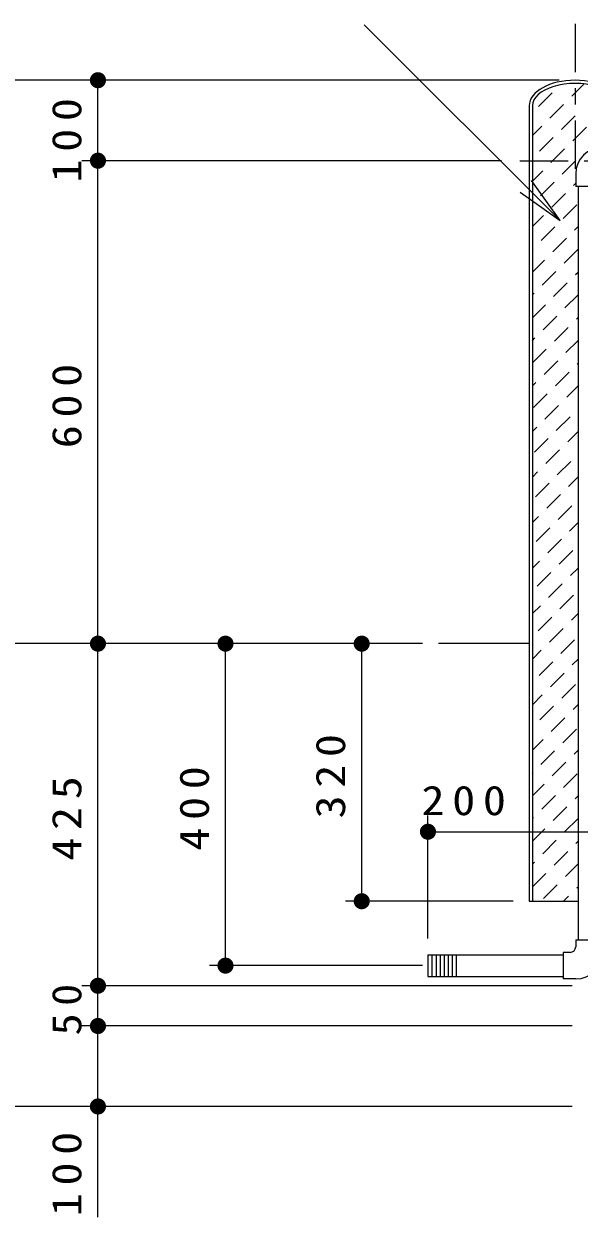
# Model space of a CAD drawing. Units: millimetres on the paper, scale 1:20. Extents: x -365 to 0, y -19 to 257.
# Drawn here: x -181.6 to -147.1, y 67.1 to 141.2 of the extents above; entities that cross this region are included whole.
import ezdxf

# ---------------------------------------------------------------- set-up
doc = ezdxf.new("R2010")
doc.units = ezdxf.units.MM
doc.linetypes.add('USER2', pattern=[6, 3, -1, 1, -1])
doc.layers.add('1_20', color=7, linetype='Continuous', lineweight=13)
doc.styles.add('ＭＳ ゴシック', font='')
doc.styles.get('ＭＳ ゴシック').set_extended_font_data('MS Gothic')

# ---------------------------------------------------------------- blocks, each defined once
blk = doc.blocks.new('filled_dot')
at = {"color": 0, "linetype": 'Continuous', "lineweight": -2, "const_width": 1.25}
blk.add_lwpolyline([(-0.625, 0, 1), (0.625, 0, 1)], format="xyb", close=True, dxfattribs=at)
blk = doc.blocks.new('open_arrow')
at = {"color": 0, "linetype": 'Continuous', "lineweight": -2}
blk.add_lwpolyline([(7.5, 1.25), (0, 0), (7.5, -1.25)], dxfattribs=at)

msp = doc.modelspace()

# ---------------------------------------------------------------- linework, layer by layer
at = {"layer": '1_20'}
for p, q in [((-148.29, 128.975), (-160.452, 141.138)), ((-148.348, 137.689), (-186.98, 137.689)), ((-176.981, 132.689), (-176.981, 137.689)), ((-147.559, 136.698), (-146.799, 137.459)), ((-149.624, 136.048), (-148.775, 136.896)), ((-148.917, 135.34), (-148.068, 136.189)), ((-148.21, 134.633), (-147.361, 135.482)), ((-150.006, 134.252), (-149.426, 134.831)), ((-147.503, 133.926), (-146.654, 134.775)), ((-149.567, 133.276), (-148.719, 134.124)), ((-151.935, 132.689), (-177.981, 132.689)), ((-176.981, 102.689), (-176.981, 132.689)), ((-148.86, 132.569), (-148.012, 133.417)), ((-148.153, 131.861), (-147.305, 132.71)), ((-150.006, 131.423), (-149.369, 132.059)), ((-149.511, 130.504), (-148.662, 131.352)), ((-147.446, 131.154), (-147.316, 131.285)), ((-147.316, 131.864), (-147.316, 131.089)), ((-148.804, 129.797), (-147.955, 130.645)), ((-145.666, 131.089), (-147.316, 131.089)), ((-147.171, 131.089), (-147.171, 84.289)), ((-148.097, 129.09), (-147.248, 129.938)), ((-150.006, 128.595), (-149.313, 129.288)), ((-149.454, 127.732), (-148.606, 128.58)), ((-147.39, 128.382), (-147.171, 128.601)), ((-148.747, 127.025), (-147.899, 127.873)), ((-150.006, 127.18), (-149.963, 127.223)), ((-148.04, 126.318), (-147.192, 127.166)), ((-150.006, 125.766), (-149.256, 126.516)), ((-149.398, 124.96), (-148.549, 125.809)), ((-147.333, 125.611), (-147.171, 125.773)), ((-148.691, 124.253), (-147.842, 125.101)), ((-150.006, 124.352), (-149.907, 124.451)), ((-147.983, 123.546), (-147.171, 124.359)), ((-150.006, 122.938), (-149.2, 123.744)), ((-149.341, 122.188), (-148.493, 123.037)), ((-148.634, 121.481), (-147.785, 122.33)), ((-147.276, 122.839), (-147.171, 122.944)), ((-150.006, 121.524), (-149.85, 121.679)), ((-149.992, 120.123), (-149.143, 120.972)), ((-147.927, 120.774), (-147.171, 121.53)), ((-149.285, 119.416), (-148.436, 120.265)), ((-147.22, 120.067), (-147.171, 120.116)), ((-148.577, 118.709), (-147.729, 119.558)), ((-150.006, 118.695), (-149.794, 118.907)), ((-147.87, 118.002), (-147.171, 118.702)), ((-149.935, 117.352), (-149.087, 118.2)), ((-149.228, 116.644), (-148.379, 117.493)), ((-148.521, 115.937), (-147.672, 116.786)), ((-150.006, 115.867), (-149.737, 116.135)), ((-147.814, 115.23), (-147.171, 115.873)), ((-149.879, 114.58), (-149.03, 115.428)), ((-149.171, 113.873), (-148.323, 114.721)), ((-148.464, 113.166), (-147.616, 114.014)), ((-150.006, 113.038), (-149.681, 113.363)), ((-147.757, 112.458), (-147.171, 113.045)), ((-149.822, 111.808), (-148.973, 112.656)), ((-149.115, 111.101), (-148.266, 111.949)), ((-148.408, 110.394), (-147.559, 111.242)), ((-150.006, 110.21), (-149.624, 110.592)), ((-149.765, 109.036), (-148.917, 109.885)), ((-147.701, 109.687), (-147.171, 110.216)), ((-149.058, 108.329), (-148.21, 109.177)), ((-148.351, 107.622), (-147.503, 108.47)), ((-150.006, 107.381), (-149.567, 107.82)), ((-149.709, 106.264), (-148.86, 107.113)), ((-147.644, 106.915), (-147.171, 107.388)), ((-149.002, 105.557), (-148.153, 106.406)), ((-148.295, 104.85), (-147.446, 105.698)), ((-150.006, 104.553), (-149.511, 105.048)), ((-147.588, 104.143), (-147.171, 104.56)), ((-149.652, 103.492), (-148.804, 104.341)), ((-148.945, 102.785), (-148.097, 103.634)), ((-156.838, 102.689), (-186.98, 102.689)), ((-176.981, 81.439), (-176.981, 102.689)), ((-156.838, 102.689), (-170.062, 102.689)), ((-169.062, 82.689), (-169.062, 102.689)), ((-160.603, 86.689), (-160.603, 102.689)), ((-148.238, 102.078), (-147.39, 102.927)), ((-150.006, 101.725), (-149.454, 102.276)), ((-149.596, 100.72), (-148.747, 101.569)), ((-147.531, 101.371), (-147.171, 101.731)), ((-148.889, 100.013), (-148.04, 100.862)), ((-148.181, 99.306), (-147.333, 100.155)), ((-150.006, 98.896), (-149.398, 99.504)), ((-149.539, 97.949), (-148.691, 98.797)), ((-147.474, 98.599), (-147.171, 98.903)), ((-148.832, 97.241), (-147.983, 98.09)), ((-148.125, 96.534), (-147.276, 97.383)), ((-150.006, 96.068), (-149.341, 96.732)), ((-149.483, 95.177), (-148.634, 96.025)), ((-147.418, 95.827), (-147.171, 96.074)), ((-148.775, 94.47), (-147.927, 95.318)), ((-150.006, 94.654), (-149.992, 94.668)), ((-148.068, 93.762), (-147.22, 94.611)), ((-150.006, 93.239), (-149.285, 93.96)), ((-149.426, 92.405), (-148.577, 93.253)), ((-147.361, 93.055), (-147.171, 93.246)), ((-156.491, 84.369), (-156.491, 92.006)), ((-148.719, 91.698), (-147.87, 92.546)), ((-150.006, 91.825), (-149.935, 91.896)), ((-150.006, 90.411), (-149.228, 91.189)), ((-148.012, 90.991), (-147.171, 91.832)), ((-156.491, 91.006), (-146.491, 91.006)), ((-149.369, 89.633), (-148.521, 90.481)), ((-148.662, 88.926), (-147.814, 89.774)), ((-147.305, 90.284), (-147.171, 90.417)), ((-150.006, 88.997), (-149.879, 89.124)), ((-147.955, 88.219), (-147.171, 89.003)), ((-150.006, 87.582), (-149.171, 88.417)), ((-149.313, 86.861), (-148.464, 87.71)), ((-147.248, 87.512), (-147.171, 87.589)), ((-148.071, 86.689), (-147.757, 87.003)), ((-151.206, 86.689), (-161.603, 86.689)), ((-147.316, 84.289), (-145.666, 84.289)), ((-147.316, 84.289), (-147.316, 83.864)), ((-156.491, 83.369), (-156.491, 82.009)), ((-156.491, 83.369), (-148.091, 83.369)), ((-156.241, 83.369), (-156.241, 82.009)), ((-155.991, 83.369), (-155.991, 82.009)), ((-155.741, 83.369), (-155.741, 82.009)), ((-155.491, 83.369), (-155.491, 82.009)), ((-155.241, 83.369), (-155.241, 82.009)), ((-154.991, 83.369), (-154.991, 82.009)), ((-154.741, 83.369), (-154.741, 82.009)), ((-147.666, 83.514), (-148.091, 83.514)), ((-148.091, 83.514), (-148.091, 81.864)), ((-156.838, 82.689), (-170.062, 82.689)), ((-156.491, 82.009), (-148.091, 82.009)), ((-147.316, 81.864), (-148.091, 81.864)), ((-147.541, 81.439), (-177.981, 81.439)), ((-176.981, 78.939), (-176.981, 81.439)), ((-147.541, 78.939), (-177.981, 78.939)), ((-176.981, 67.066), (-176.981, 78.939)), ((-147.541, 73.939), (-186.98, 73.939))]:
    msp.add_line(p, q, dxfattribs=at)
at = {"layer": '1_20', "linetype": 'USER2'}
for p, q in [((-147.348, 141.189), (-147.348, 131.864)), ((-150.785, 132.689), (-135.982, 132.689))]:
    msp.add_line(p, q, dxfattribs=at)
at = {"layer": '1_20', "lineweight": 25}
for p, q in [((-150.206, 136.101), (-150.206, 86.689)), ((-150.006, 136.101), (-150.006, 86.689)), ((-150.206, 102.689), (-155.838, 102.689)), ((-150.206, 86.689), (-147.171, 86.689))]:
    msp.add_line(p, q, dxfattribs=at)
at = {"layer": '1_20'}
for centre, radius, start, end in [((-145.666, 131.864), 1.65, 90, 180), ((-147.666, 83.864), 0.35, 270.00002, 0), ((-147.316, 83.514), 1.65, 270.00002, 0)]:
    msp.add_arc(centre, radius, start, end, dxfattribs=at)
at = {"layer": '1_20', "lineweight": 25}
for major_axis, ratio, start_param, end_param in [((-2.857, 0), 0.555556, 3.141595, 6.283185), ((2.658, 0), 0.522106, 6.283185, 9.424778)]:
    msp.add_ellipse((-147.348, 136.101), major_axis=major_axis, ratio=ratio, start_param=start_param, end_param=end_param, dxfattribs=at)

# ---------------------------------------------------------------- block references
at = {"layer": '1_20', "xscale": 0.4, "yscale": 0.4}
for name, p, rotation in [('filled_dot', (-176.981, 137.689), 270), ('filled_dot', (-176.981, 132.689), 270), ('open_arrow', (-148.29, 128.975), 135), ('filled_dot', (-176.981, 102.689), 90), ('filled_dot', (-176.981, 102.689), 270), ('filled_dot', (-169.062, 102.689), 270), ('filled_dot', (-160.603, 102.689), 270), ('filled_dot', (-160.603, 86.689), 90), ('filled_dot', (-169.062, 82.689), 90), ('filled_dot', (-176.981, 81.439), 270), ('filled_dot', (-176.981, 78.939), 270), ('filled_dot', (-176.981, 73.939), 90)]:
    msp.add_blockref(name, p, dxfattribs=dict(at, rotation=rotation))
msp.add_blockref('filled_dot', (-156.491, 91.006), dxfattribs=at)

# ---------------------------------------------------------------- texts
at = {"layer": '1_20', "char_height": 1.833, "attachment_point": 8, "rotation": 90, "style": 'ＭＳ ゴシック'}
for s, insert in [('\\T1.33;\\W1.15;100', (-177.981, 134.195)), ('\\T1.33;\\W1.15;600', (-177.981, 117.689)), ('\\T1.33;\\W1.15;320', (-161.603, 94.689)), ('\\T1.33;\\W1.15;400', (-170.062, 92.689)), ('\\T1.33;\\W1.15;425', (-177.981, 92.064)), ('\\T1.34;\\W1.1;50', (-177.981, 80.189)), ('\\T1.33;\\W1.15;100', (-177.981, 69.982))]:
    msp.add_mtext(s, dxfattribs=dict(at, insert=insert))
at = {"layer": '1_20', "insert": (-154.034, 92.006), "char_height": 1.833, "attachment_point": 8, "style": 'ＭＳ ゴシック'}
msp.add_mtext('\\T1.33;\\W1.15;200', dxfattribs=at)

doc.saveas('drawing.dxf')
